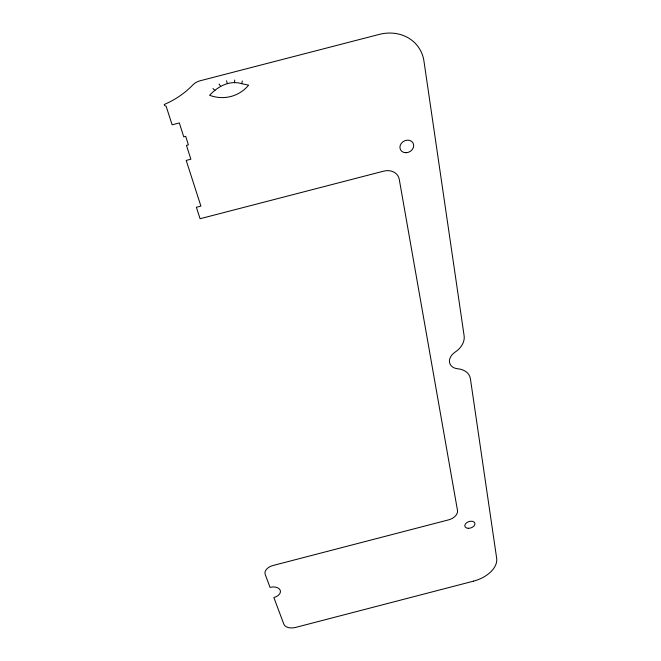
<?xml version="1.0" encoding="UTF-8"?>
<svg xmlns="http://www.w3.org/2000/svg" width="661" height="661" viewBox="0 0 661 661"><rect width="100%" height="100%" fill="white"/><g stroke="black" fill="none" stroke-linecap="round" stroke-linejoin="round"><path stroke-width="0.99" d="M234.49 82.807L234.705 80.022M241.703 83.683L248.627 85.162C239.026 96.713 223.567 100.53 209.578 95.275C217.717 86.525 229.491 79.923 241.703 83.683L242.306 80.948M212.949 88.5L214.941 90.532M219.072 84.03L220.683 86.343M226.541 80.774L227.285 83.46M473.483 581.159L295.583 627.429A9.998 6.065 -11.4 0 1 283.858 624.232L273.861 597.552A8.61 5.379 -10.7 0 0 280.256 590.306A8.61 5.379 -10.7 0 0 270.043 587.373L265.226 574.508A10.51 6.693 -10.8 0 1 273.043 565.494L448.48 519.893A10.617 6.866 -17.5 0 0 457.495 510.482L399.252 179.313A13.914 11.642 -24.2 0 0 383.702 171.141L200.085 218.725L196.367 207.281L200.903 206.108L186.204 160.425L190.872 159.218L186.468 145.37L188.393 144.875L185.683 136.306L183.741 136.81L179.329 122.946L172.133 124.813L166.134 106.281L164.531 105.479L164.217 104.504A93.746 87.128 19.2 0 0 192.781 84.988A15.153 13.914 -3.7 0 1 200.093 80.782L379.249 34.405A40.247 35.62 -33.6 0 1 423.941 61.035L464.121 335.771A20.466 15.145 -21.1 0 1 455.132 352.098A12.782 9.279 -21.4 0 0 449.513 362.245A12.782 9.279 -21.4 0 0 457.718 368.772A19.756 14.137 -20.3 0 1 470.417 378.811L496.667 558.322A26.886 16.492 -17.5 0 1 473.483 581.159M468.219 528.313A5.23 3.33 -18.1 0 0 474.846 523.165A5.23 3.33 -18.1 0 0 466.517 522.81A5.23 3.33 -18.1 0 0 468.219 528.313M406.102 152.732A7.131 6.04 -28.1 0 0 413.108 143.098A7.131 6.04 -28.1 0 0 401.21 143.495A7.131 6.04 -28.1 0 0 406.102 152.732"/></g></svg>
